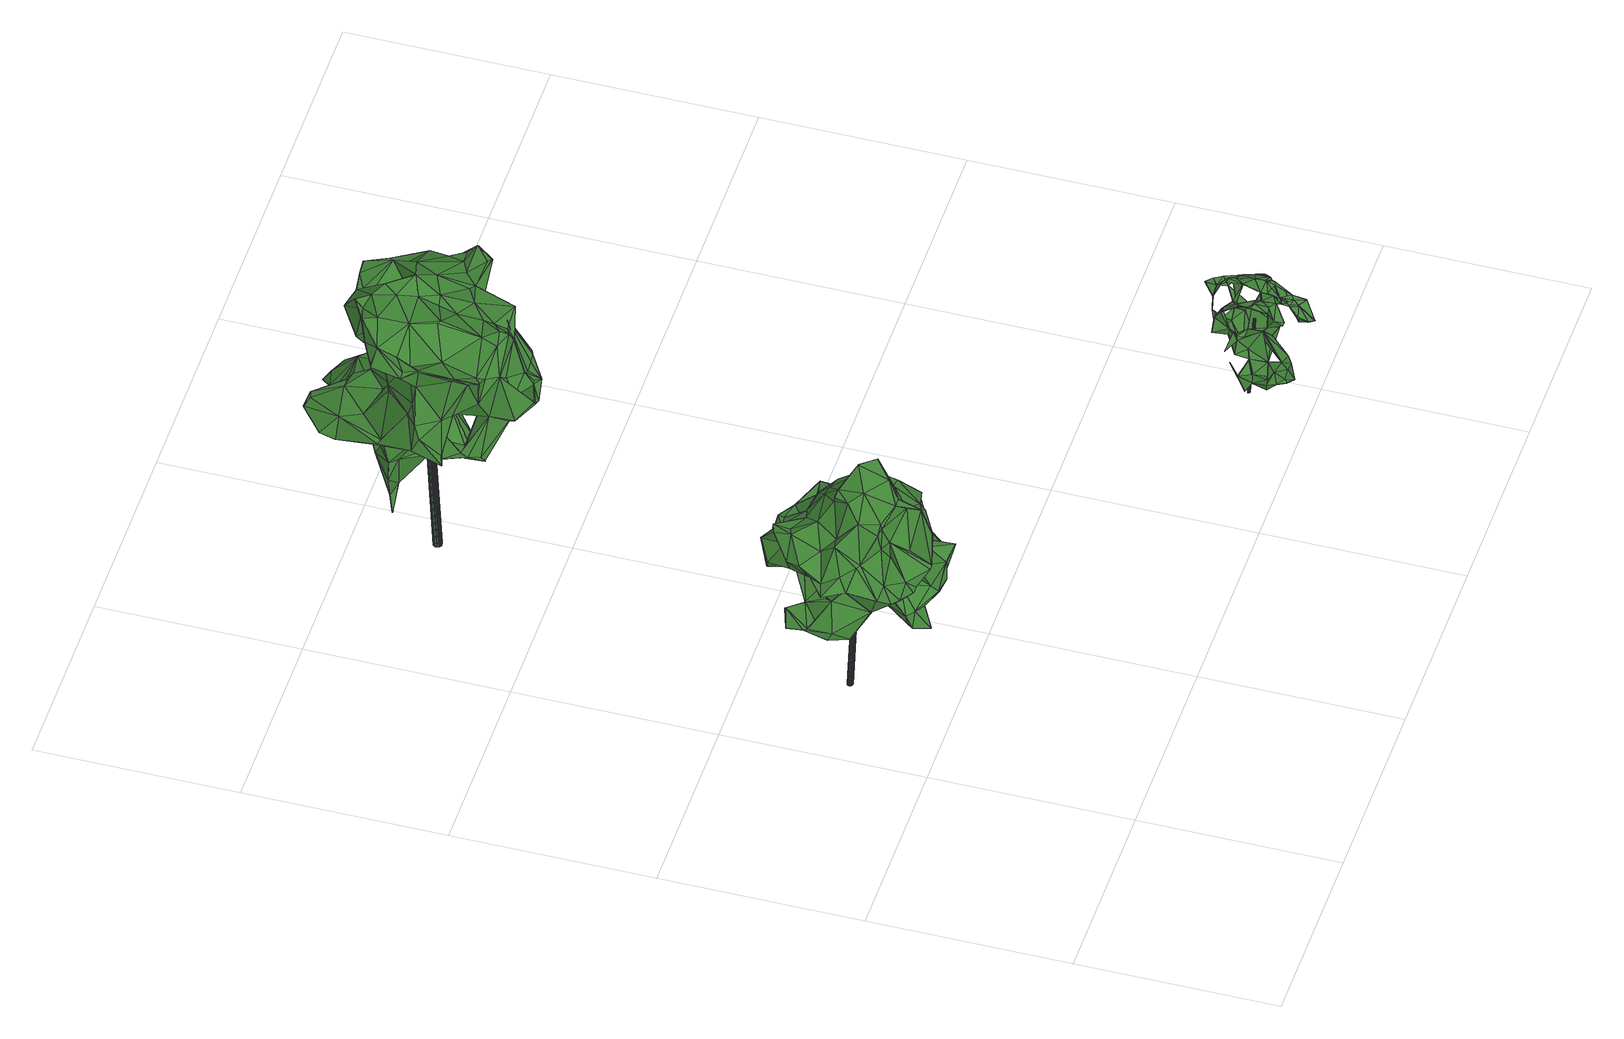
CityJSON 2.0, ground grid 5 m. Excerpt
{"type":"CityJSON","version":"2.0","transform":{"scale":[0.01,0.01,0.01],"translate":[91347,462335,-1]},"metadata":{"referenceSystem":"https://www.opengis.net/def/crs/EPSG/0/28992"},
"CityObjects":{
"tree1":{"type":"SolitaryVegetationObject","attributes":{"gtid":284,"crown_width_m":4.25,"crown_median_z":4.12,"trunk_H_m":4.13,"trunk_DBH_m":0.133,"trunk_radius_m":0.0663,"trunk_base_height_m":-0.01,"original_gtid":"289"},"geometry":[{"type":"Solid","lod":"3","boundaries":[[[[0,1,2]],[[3,4,5]],[[6,7,8]],[[9,8,7]],[[5,10,11]],[[12,13,14]],[[14,13,15]],[[16,17,4]],[[18,19,20]],[[21,22,23]],[[24,25,26]],[[27,28,29]],[[30,31,32]],[[33,34,1]],[[35,36,32]],[[4,37,16]],[[38,39,40]],[[41,40,39]],[[42,43,44]],[[45,44,43]],[[45,43,42]],[[44,46,42]],[[47,46,44]],[[48,49,50]],[[51,52,53]],[[54,55,56]],[[57,55,54]],[[15,58,59]],[[27,60,61]],[[62,63,35]],[[64,65,66]],[[64,66,67]],[[61,68,27]],[[69,56,55]],[[70,71,72]],[[73,74,75]],[[76,73,75]],[[72,71,20]],[[77,78,79]],[[80,81,82]],[[83,21,23]],[[84,85,86]],[[87,88,89]],[[16,6,8]],[[51,53,90]],[[91,92,79]],[[93,13,12]],[[94,95,96]],[[97,73,76]],[[98,99,100]],[[101,102,96]],[[103,104,88]],[[88,104,105]],[[17,106,107]],[[20,108,109]],[[110,68,111]],[[112,113,114]],[[33,1,0]],[[115,116,117]],[[118,117,116]],[[44,119,47]],[[120,121,83]],[[122,123,124]],[[30,32,36]],[[125,126,127]],[[127,126,128]],[[129,10,5]],[[130,131,132]],[[133,134,135]],[[136,102,137]],[[128,138,127]],[[20,71,139]],[[140,141,142]],[[143,35,63]],[[144,41,39]],[[80,82,90]],[[144,39,145]],[[146,147,148]],[[149,2,69]],[[0,2,145]],[[131,150,148]],[[151,150,80]],[[152,153,154]],[[155,81,18]],[[114,156,157]],[[158,117,118]],[[42,158,118]],[[29,159,160]],[[29,147,159]],[[2,1,161]],[[2,161,69]],[[50,162,48]],[[163,164,165]],[[142,50,140]],[[5,166,129]],[[167,168,149]],[[69,169,56]],[[170,171,172]],[[21,173,22]],[[21,174,173]],[[175,176,140]],[[177,176,175]],[[111,24,178]],[[20,19,108]],[[3,5,179]],[[3,179,4]],[[20,109,72]],[[152,180,181]],[[10,98,11]],[[182,183,184]],[[182,184,136]],[[22,89,23]],[[108,185,109]],[[113,156,114]],[[186,183,187]],[[120,10,188]],[[63,189,190]],[[9,7,57]],[[57,7,55]],[[127,191,125]],[[146,54,56]],[[69,7,149]],[[91,79,78]],[[76,75,192]],[[61,111,68]],[[16,37,6]],[[28,147,29]],[[193,22,194]],[[195,196,151]],[[197,196,195]],[[135,198,74]],[[51,155,52]],[[35,199,200]],[[72,201,70]],[[86,202,84]],[[31,30,164]],[[203,137,101]],[[101,137,102]],[[200,199,204]],[[200,204,6]],[[79,92,77]],[[201,92,70]],[[198,152,181]],[[170,74,73]],[[205,118,206]],[[207,118,205]],[[141,80,90]],[[53,65,208]],[[40,41,209]],[[70,119,71]],[[92,119,70]],[[166,175,129]],[[50,210,129]],[[49,210,50]],[[178,24,138]],[[211,201,212]],[[213,214,215]],[[76,216,97]],[[73,171,170]],[[68,110,217]],[[199,32,204]],[[55,7,69]],[[88,23,89]],[[145,38,0]],[[185,68,217]],[[185,217,212]],[[23,120,83]],[[98,120,23]],[[218,45,219]],[[127,138,191]],[[145,2,220]],[[145,39,38]],[[221,128,126]],[[222,16,8]],[[190,179,103]],[[149,7,167]],[[198,153,152]],[[26,125,191]],[[93,14,164]],[[163,93,164]],[[198,181,75]],[[164,30,165]],[[27,68,223]],[[185,201,109]],[[142,162,50]],[[175,140,50]],[[147,28,132]],[[147,132,131]],[[183,224,184]],[[178,110,111]],[[131,148,147]],[[201,211,92]],[[178,138,110]],[[23,124,123]],[[223,28,27]],[[225,60,27]],[[77,92,211]],[[226,154,153]],[[227,154,226]],[[228,97,216]],[[96,95,47]],[[212,201,185]],[[82,81,155]],[[76,192,216]],[[56,169,160]],[[204,229,220]],[[145,220,229]],[[72,109,201]],[[157,230,231]],[[40,232,38]],[[220,168,204]],[[227,226,233]],[[56,160,146]],[[159,146,160]],[[48,162,53]],[[90,53,162]],[[136,137,221]],[[133,234,235]],[[96,236,94]],[[237,63,190]],[[143,63,237]],[[53,208,48]],[[129,175,50]],[[11,179,5]],[[19,238,239]],[[177,107,106]],[[40,240,232]],[[83,188,64]],[[241,194,230]],[[151,141,176]],[[242,13,243]],[[177,244,245]],[[21,67,115]],[[8,246,222]],[[90,155,51]],[[82,155,90]],[[80,247,81]],[[32,199,35]],[[49,64,188]],[[59,248,114]],[[158,174,117]],[[26,191,24]],[[99,98,123]],[[128,203,110]],[[64,67,83]],[[218,139,71]],[[108,19,239]],[[18,139,155]],[[57,249,246]],[[54,249,57]],[[185,108,250]],[[251,94,224]],[[220,149,168]],[[146,249,54]],[[148,249,146]],[[252,183,186]],[[228,126,125]],[[20,139,18]],[[112,253,113]],[[169,29,160]],[[77,211,78]],[[78,101,91]],[[211,101,78]],[[114,248,254]],[[66,116,115]],[[110,138,128]],[[64,49,208]],[[255,24,111]],[[149,220,256]],[[96,91,101]],[[226,134,133]],[[94,251,194]],[[244,177,106]],[[257,258,14]],[[227,259,230]],[[88,260,103]],[[94,158,95]],[[133,233,226]],[[66,65,52]],[[53,52,65]],[[192,187,216]],[[243,93,254]],[[163,254,93]],[[218,219,139]],[[139,219,155]],[[150,130,247]],[[150,247,80]],[[179,11,100]],[[179,100,103]],[[48,208,49]],[[64,208,65]],[[211,203,101]],[[155,206,52]],[[155,205,206]],[[110,203,217]],[[83,67,21]],[[150,131,130]],[[151,196,148]],[[203,128,137]],[[123,98,23]],[[100,104,103]],[[166,17,175]],[[88,87,261]],[[132,214,239]],[[47,95,42]],[[44,218,71]],[[213,215,262]],[[7,168,167]],[[140,176,141]],[[7,6,168]],[[130,132,239]],[[228,14,97]],[[193,263,22]],[[174,158,264]],[[0,26,33]],[[258,209,14]],[[258,40,209]],[[187,126,216]],[[252,224,183]],[[93,12,14]],[[257,14,228]],[[218,44,45]],[[194,22,173]],[[149,256,2]],[[204,168,6]],[[207,42,118]],[[14,265,97]],[[212,203,211]],[[206,118,66]],[[138,24,191]],[[42,95,158]],[[192,75,186]],[[255,25,24]],[[22,156,89]],[[22,263,156]],[[21,115,117]],[[21,117,174]],[[67,66,115]],[[52,206,66]],[[186,187,192]],[[136,184,96]],[[136,96,102]],[[164,41,144]],[[164,144,31]],[[100,11,98]],[[221,137,128]],[[256,220,2]],[[71,119,44]],[[228,216,126]],[[85,253,86]],[[233,259,227]],[[266,34,255]],[[188,10,210]],[[129,210,10]],[[188,210,49]],[[241,230,263]],[[221,126,187]],[[4,179,267]],[[36,202,268]],[[86,268,202]],[[59,235,234]],[[169,69,161]],[[153,269,226]],[[197,270,196]],[[246,196,270]],[[147,146,159]],[[183,182,187]],[[197,245,270]],[[92,47,119]],[[204,32,229]],[[151,148,150]],[[28,215,132]],[[262,215,28]],[[262,28,223]],[[145,229,144]],[[144,229,31]],[[99,104,100]],[[243,13,93]],[[32,31,229]],[[271,242,254]],[[242,243,254]],[[179,189,267]],[[143,36,35]],[[105,99,123]],[[272,255,61]],[[61,255,111]],[[172,234,135]],[[133,135,234]],[[112,86,253]],[[74,170,135]],[[170,172,135]],[[133,259,233]],[[75,74,198]],[[269,135,134]],[[222,245,244]],[[225,61,60]],[[8,9,246]],[[57,246,9]],[[59,234,172]],[[240,228,125]],[[38,232,0]],[[0,232,26]],[[240,125,232]],[[125,26,232]],[[80,141,151]],[[194,251,230]],[[227,230,251]],[[41,164,209]],[[88,122,124]],[[88,124,23]],[[96,273,91]],[[47,273,96]],[[266,29,169]],[[175,107,177]],[[17,107,175]],[[262,223,213]],[[200,6,37]],[[155,219,205]],[[205,219,45]],[[58,15,274]],[[251,224,252]],[[251,252,227]],[[152,227,252]],[[152,154,227]],[[152,252,180]],[[186,180,252]],[[33,25,255]],[[33,26,25]],[[222,17,16]],[[239,238,130]],[[130,238,247]],[[222,244,17]],[[244,106,17]],[[132,215,214]],[[85,84,261]],[[85,261,87]],[[240,40,258]],[[257,228,258]],[[240,258,228]],[[187,182,221]],[[221,182,136]],[[169,161,34]],[[1,34,161]],[[207,45,42]],[[205,45,207]],[[197,176,177]],[[151,176,195]],[[267,189,37]],[[195,176,197]],[[177,275,197]],[[267,37,4]],[[5,17,166]],[[4,17,5]],[[214,223,276]],[[62,35,200]],[[255,34,33]],[[169,34,266]],[[272,266,255]],[[223,214,213]],[[272,61,225]],[[272,225,266]],[[27,29,225]],[[239,250,108]],[[266,225,29]],[[274,242,58]],[[114,157,231]],[[231,59,114]],[[230,259,231]],[[271,254,248]],[[75,181,186]],[[172,171,59]],[[214,250,239]],[[223,250,276]],[[214,276,250]],[[185,250,68]],[[223,68,250]],[[164,14,209]],[[275,245,197]],[[177,245,275]],[[66,118,116]],[[241,193,194]],[[18,81,277]],[[278,59,265]],[[86,112,163]],[[86,163,165]],[[15,13,274]],[[103,260,190]],[[222,246,270]],[[261,260,88]],[[237,190,260]],[[237,260,261]],[[222,270,245]],[[254,163,112]],[[254,112,114]],[[212,279,203]],[[217,203,279]],[[217,279,212]],[[113,253,87]],[[87,253,85]],[[47,42,46]],[[184,236,96]],[[121,188,83]],[[120,188,121]],[[237,84,143]],[[261,84,237]],[[165,30,268]],[[36,268,30]],[[165,268,86]],[[62,200,63]],[[37,63,200]],[[194,264,94]],[[174,264,173]],[[194,173,264]],[[94,264,158]],[[122,105,123]],[[122,88,105]],[[179,190,189]],[[105,104,99]],[[278,14,59]],[[14,15,59]],[[148,196,249]],[[186,181,180]],[[249,196,246]],[[84,202,143]],[[143,202,36]],[[87,156,113]],[[87,89,156]],[[230,156,263]],[[157,156,230]],[[91,273,92]],[[47,92,273]],[[98,10,120]],[[241,263,193]],[[247,277,81]],[[238,277,247]],[[278,265,14]],[[97,265,73]],[[94,236,224]],[[184,224,236]],[[171,73,265]],[[59,171,265]],[[242,59,58]],[[59,242,248]],[[271,248,242]],[[238,19,277]],[[18,277,19]],[[231,259,59]],[[235,59,259]],[[235,259,133]],[[274,13,242]],[[142,141,162]],[[141,90,162]],[[198,269,153]],[[135,269,198]],[[269,134,226]],[[37,189,63]],[[280,281,282]],[[280,282,283]],[[283,282,284]],[[283,284,285]],[[282,281,286]],[[282,286,284]],[[284,286,287]],[[284,287,285]],[[286,281,288]],[[286,288,287]],[[287,288,289]],[[287,289,285]],[[288,281,290]],[[288,290,289]],[[289,290,291]],[[289,291,285]],[[290,281,292]],[[290,292,291]],[[291,292,293]],[[291,293,285]],[[292,281,294]],[[292,294,293]],[[293,294,295]],[[293,295,285]],[[294,281,296]],[[294,296,295]],[[295,296,297]],[[295,297,285]],[[296,281,298]],[[296,298,297]],[[297,298,299]],[[297,299,285]],[[298,281,300]],[[298,300,299]],[[299,300,301]],[[299,301,285]],[[300,281,302]],[[300,302,301]],[[301,302,303]],[[301,303,285]],[[302,281,304]],[[302,304,303]],[[303,304,305]],[[303,305,285]],[[304,281,306]],[[304,306,305]],[[305,306,307]],[[305,307,285]],[[306,281,308]],[[306,308,307]],[[307,308,309]],[[307,309,285]],[[308,281,310]],[[308,310,309]],[[309,310,311]],[[309,311,285]],[[310,281,312]],[[310,312,311]],[[311,312,313]],[[311,313,285]],[[312,281,314]],[[312,314,313]],[[313,314,315]],[[313,315,285]],[[314,281,316]],[[314,316,315]],[[315,316,317]],[[315,317,285]],[[316,281,318]],[[316,318,317]],[[317,318,319]],[[317,319,285]],[[318,281,320]],[[318,320,319]],[[319,320,321]],[[319,321,285]],[[320,281,322]],[[320,322,321]],[[321,322,323]],[[321,323,285]],[[322,281,324]],[[322,324,323]],[[323,324,325]],[[323,325,285]],[[324,281,326]],[[324,326,325]],[[325,326,327]],[[325,327,285]],[[326,281,328]],[[326,328,327]],[[327,328,329]],[[327,329,285]],[[328,281,280]],[[328,280,329]],[[329,280,283]],[[329,283,285]]]]}]},
"tree2":{"type":"SolitaryVegetationObject","attributes":{"gtid":261,"crown_width_m":5.16,"crown_median_z":5.27,"trunk_H_m":5.52,"trunk_DBH_m":0.201,"trunk_radius_m":0.101,"trunk_base_height_m":-0.25,"original_gtid":"266"},"geometry":[{"type":"Solid","lod":"3","boundaries":[[[[330,331,332]],[[333,334,335]],[[336,337,338]],[[339,340,341]],[[342,343,344]],[[345,346,347]],[[348,349,350]],[[351,352,353]],[[354,355,356]],[[357,340,358]],[[359,360,361]],[[362,363,364]],[[365,366,342]],[[367,368,369]],[[370,371,372]],[[373,363,374]],[[375,376,377]],[[334,378,379]],[[380,381,382]],[[362,380,382]],[[383,384,356]],[[385,386,387]],[[388,389,390]],[[388,390,391]],[[392,393,394]],[[377,395,375]],[[360,359,396]],[[360,396,397]],[[398,399,400]],[[356,384,401]],[[383,400,402]],[[403,404,405]],[[406,407,408]],[[406,409,407]],[[410,411,412]],[[413,414,415]],[[416,344,343]],[[417,353,418]],[[419,420,421]],[[349,422,423]],[[424,338,425]],[[345,337,336]],[[426,427,341]],[[356,428,383]],[[429,408,407]],[[398,375,395]],[[430,349,431]],[[432,433,434]],[[398,400,383]],[[435,436,331]],[[401,354,356]],[[428,437,376]],[[362,438,380]],[[422,439,391]],[[422,349,439]],[[362,440,438]],[[441,442,443]],[[441,444,442]],[[445,446,396]],[[447,376,448]],[[437,448,376]],[[385,449,450]],[[442,451,443]],[[452,453,454]],[[334,455,456]],[[403,405,352]],[[457,458,459]],[[460,419,461]],[[462,463,464]],[[465,466,467]],[[468,369,368]],[[468,368,469]],[[369,404,367]],[[455,470,471]],[[376,472,377]],[[421,463,462]],[[337,473,425]],[[474,475,476]],[[474,476,477]],[[478,434,479]],[[480,385,481]],[[331,482,435]],[[454,453,461]],[[462,454,461]],[[483,478,484]],[[389,447,485]],[[486,487,488]],[[489,490,491]],[[492,493,484]],[[483,484,493]],[[494,495,469]],[[496,495,494]],[[497,498,411]],[[492,479,434]],[[435,482,477]],[[437,423,448]],[[395,399,398]],[[356,499,500]],[[501,502,503]],[[504,496,505]],[[412,415,410]],[[492,506,507]],[[486,508,462]],[[454,462,508]],[[386,509,510]],[[412,411,498]],[[412,413,415]],[[466,462,464]],[[466,464,467]],[[511,512,513]],[[342,514,515]],[[415,516,517]],[[425,518,456]],[[425,456,519]],[[455,519,456]],[[507,520,521]],[[522,521,520]],[[385,509,386]],[[394,523,357]],[[358,394,357]],[[354,486,355]],[[414,413,524]],[[468,396,446]],[[375,525,376]],[[379,338,334]],[[403,526,367]],[[527,528,515]],[[428,356,500]],[[362,374,363]],[[529,355,488]],[[387,530,531]],[[461,419,462]],[[421,462,419]],[[503,532,457]],[[376,447,472]],[[468,533,369]],[[414,524,521]],[[430,439,349]],[[422,485,423]],[[345,347,517]],[[471,519,455]],[[472,395,377]],[[345,473,337]],[[517,473,345]],[[382,374,362]],[[344,373,534]],[[363,373,344]],[[481,531,480]],[[455,338,470]],[[515,343,342]],[[379,345,336]],[[350,423,437]],[[349,423,350]],[[344,416,363]],[[501,417,502]],[[501,382,417]],[[477,370,474]],[[477,511,370]],[[440,362,364]],[[363,416,364]],[[416,440,364]],[[490,339,522]],[[535,536,537]],[[340,357,341]],[[478,479,484]],[[521,522,538]],[[339,538,522]],[[489,491,483]],[[526,539,367]],[[491,490,522]],[[540,330,332]],[[517,516,541]],[[358,542,392]],[[361,511,359]],[[500,348,428]],[[399,543,441]],[[366,544,450]],[[366,545,544]],[[546,411,433]],[[410,433,411]],[[467,464,463]],[[429,404,369]],[[547,548,378]],[[450,510,509]],[[549,477,476]],[[549,476,475]],[[550,436,549]],[[435,549,436]],[[336,338,379]],[[424,470,338]],[[425,338,337]],[[468,504,397]],[[551,552,553]],[[498,553,552]],[[380,554,381]],[[456,555,334]],[[470,424,471]],[[556,444,543]],[[455,334,338]],[[408,557,434]],[[494,367,539]],[[465,467,332]],[[519,424,425]],[[471,424,519]],[[550,475,558]],[[550,549,475]],[[559,560,451]],[[447,448,485]],[[441,443,399]],[[504,468,561]],[[533,429,369]],[[397,396,468]],[[507,553,359]],[[551,553,507]],[[556,351,353]],[[547,562,548]],[[498,552,524]],[[530,563,564]],[[496,561,468]],[[386,510,387]],[[565,499,550]],[[566,331,436]],[[567,537,536]],[[361,360,504]],[[406,434,410]],[[408,434,406]],[[508,486,354]],[[568,380,569]],[[543,395,472]],[[477,482,511]],[[331,488,487]],[[412,498,413]],[[524,413,498]],[[438,440,570]],[[438,570,380]],[[570,571,380]],[[572,380,571]],[[331,330,482]],[[414,537,516]],[[567,516,537]],[[540,573,330]],[[368,494,469]],[[513,542,489]],[[574,542,513]],[[468,495,496]],[[469,495,468]],[[473,518,425]],[[392,394,358]],[[397,504,360]],[[382,575,417]],[[515,576,343]],[[416,343,576]],[[451,577,559]],[[522,520,491]],[[414,516,415]],[[330,573,512]],[[365,335,334]],[[342,335,365]],[[521,524,551]],[[389,485,390]],[[507,521,551]],[[513,507,511]],[[359,511,507]],[[578,579,523]],[[353,352,405]],[[361,504,505]],[[367,494,368]],[[432,506,546]],[[341,538,339]],[[580,458,581]],[[503,582,501]],[[417,418,502]],[[492,484,479]],[[417,575,583]],[[584,585,460]],[[586,460,585]],[[586,585,584]],[[526,352,351]],[[450,449,514]],[[521,535,414]],[[538,535,521]],[[587,588,569]],[[460,589,584]],[[421,420,590]],[[403,352,526]],[[559,584,589]],[[450,544,510]],[[458,407,591]],[[515,528,576]],[[353,502,418]],[[530,387,592]],[[405,458,457]],[[523,579,357]],[[483,513,489]],[[483,507,513]],[[385,450,509]],[[514,449,527]],[[514,527,515]],[[387,481,385]],[[539,388,593]],[[555,594,595]],[[415,517,596]],[[595,426,510]],[[513,573,574]],[[488,355,486]],[[499,355,529]],[[566,529,488]],[[531,530,564]],[[566,488,331]],[[517,541,473]],[[494,597,475]],[[595,510,544]],[[526,351,598]],[[540,574,573]],[[599,595,594]],[[482,512,511]],[[395,543,399]],[[535,538,536]],[[347,596,517]],[[434,478,600]],[[416,576,440]],[[576,570,440]],[[444,441,543]],[[370,601,496]],[[354,401,602]],[[354,602,508]],[[379,378,345]],[[346,345,378]],[[442,577,451]],[[347,346,378]],[[344,335,342]],[[356,355,499]],[[497,557,445]],[[415,603,410]],[[596,603,415]],[[555,456,594]],[[427,595,567]],[[426,595,427]],[[599,567,595]],[[567,599,516]],[[599,594,518]],[[516,599,518]],[[500,431,348]],[[349,348,431]],[[518,594,456]],[[540,332,467]],[[568,554,380]],[[568,604,554]],[[347,378,596]],[[548,596,378]],[[423,485,448]],[[508,602,605]],[[558,475,593]],[[558,593,391]],[[520,432,606]],[[573,513,512]],[[492,507,483]],[[487,332,331]],[[489,542,358]],[[600,607,434]],[[566,499,529]],[[391,593,388]],[[427,608,341]],[[538,341,608]],[[339,490,340]],[[358,340,490]],[[358,490,489]],[[389,609,447]],[[477,549,435]],[[505,601,610]],[[505,496,601]],[[348,437,428]],[[350,437,348]],[[381,554,556]],[[494,539,597]],[[546,506,434]],[[408,611,557]],[[539,593,597]],[[381,575,382]],[[556,612,351]],[[526,388,539]],[[580,581,429]],[[511,371,370]],[[420,460,586]],[[460,420,419]],[[558,430,431]],[[558,431,500]],[[409,591,407]],[[406,591,409]],[[548,591,406]],[[554,613,556]],[[468,446,533]],[[429,533,446]],[[434,557,546]],[[330,512,482]],[[341,357,579]],[[542,614,392]],[[406,603,548]],[[410,603,406]],[[486,332,487]],[[486,465,332]],[[366,514,342]],[[615,616,617]],[[451,616,615]],[[569,380,572]],[[481,387,531]],[[475,474,494]],[[370,494,474]],[[391,439,558]],[[430,558,439]],[[500,499,565]],[[372,610,601]],[[372,601,370]],[[420,394,590]],[[565,550,558]],[[500,565,558]],[[606,432,434]],[[560,616,451]],[[606,491,520]],[[576,528,570]],[[542,574,540]],[[450,514,366]],[[361,505,511]],[[496,504,561]],[[618,563,530]],[[461,589,460]],[[542,540,614]],[[582,562,547]],[[365,619,366]],[[334,619,365]],[[595,544,555]],[[555,544,545]],[[334,555,619]],[[593,475,597]],[[407,580,429]],[[566,436,550]],[[535,537,414]],[[596,548,603]],[[444,620,588]],[[564,563,587]],[[564,587,531]],[[577,563,584]],[[621,400,616]],[[621,616,560]],[[505,610,511]],[[443,451,615]],[[571,570,528]],[[571,528,480]],[[443,617,399]],[[615,617,443]],[[587,569,531]],[[480,528,527]],[[497,396,553]],[[396,359,553]],[[396,497,445]],[[524,552,551]],[[523,586,578]],[[353,583,556]],[[353,417,583]],[[434,433,410]],[[583,575,556]],[[381,556,575]],[[420,586,394]],[[584,578,586]],[[523,394,586]],[[463,394,393]],[[614,393,392]],[[614,540,393]],[[467,393,540]],[[467,463,393]],[[408,429,611]],[[587,577,442]],[[428,376,525]],[[480,572,571]],[[449,385,527]],[[480,527,385]],[[567,608,427]],[[494,370,496]],[[608,567,536]],[[608,536,538]],[[530,592,618]],[[618,592,579]],[[457,532,405]],[[502,532,503]],[[353,532,502]],[[405,532,353]],[[582,622,501]],[[382,622,374]],[[499,566,550]],[[623,444,556]],[[557,497,546]],[[459,562,582]],[[617,400,399]],[[454,605,452]],[[602,452,605]],[[617,616,400]],[[462,466,486]],[[611,446,445]],[[624,402,401]],[[621,401,402]],[[621,402,400]],[[624,383,402]],[[486,466,465]],[[598,388,526]],[[447,609,625]],[[447,625,472]],[[609,556,625]],[[543,472,625]],[[543,625,556]],[[598,389,388]],[[556,609,612]],[[389,612,609]],[[598,612,389]],[[598,351,612]],[[610,371,511]],[[372,371,610]],[[626,547,378]],[[333,335,344]],[[508,605,454]],[[560,559,627]],[[560,627,452]],[[589,461,627]],[[589,627,559]],[[559,577,584]],[[503,457,459]],[[503,459,582]],[[459,458,628]],[[562,459,628]],[[562,628,548]],[[591,548,628]],[[591,628,458]],[[618,579,578]],[[478,629,600]],[[483,491,629]],[[478,483,629]],[[578,584,563]],[[587,563,577]],[[618,578,563]],[[497,411,546]],[[421,590,463]],[[394,463,590]],[[453,627,461]],[[453,452,627]],[[432,520,507]],[[531,572,480]],[[531,569,572]],[[434,506,492]],[[497,553,498]],[[391,390,422]],[[534,333,344]],[[626,378,333]],[[333,378,334]],[[374,622,373]],[[382,501,622]],[[428,525,383]],[[398,525,375]],[[383,525,398]],[[366,619,545]],[[483,493,492]],[[555,545,619]],[[624,384,383]],[[401,384,624]],[[445,557,611]],[[426,630,510]],[[510,630,387]],[[387,630,592]],[[341,630,426]],[[341,579,630]],[[592,630,579]],[[432,507,506]],[[444,623,620]],[[554,620,623]],[[373,622,534]],[[546,433,432]],[[623,613,554]],[[623,556,613]],[[534,622,333]],[[626,333,622]],[[626,622,547]],[[547,622,582]],[[473,541,518]],[[516,518,541]],[[606,434,607]],[[629,491,607]],[[606,607,491]],[[458,405,404]],[[600,629,607]],[[442,588,587]],[[444,588,442]],[[568,569,588]],[[604,588,554]],[[568,588,604]],[[554,588,620]],[[581,458,404]],[[581,404,429]],[[407,458,580]],[[367,404,403]],[[422,390,485]],[[611,429,446]],[[452,602,560]],[[560,602,621]],[[621,602,401]],[[631,632,633]],[[631,633,634]],[[634,633,635]],[[634,635,636]],[[633,632,637]],[[633,637,635]],[[635,637,638]],[[635,638,636]],[[637,632,639]],[[637,639,638]],[[638,639,640]],[[638,640,636]],[[639,632,641]],[[639,641,640]],[[640,641,642]],[[640,642,636]],[[641,632,643]],[[641,643,642]],[[642,643,644]],[[642,644,636]],[[643,632,645]],[[643,645,644]],[[644,645,646]],[[644,646,636]],[[645,632,647]],[[645,647,646]],[[646,647,648]],[[646,648,636]],[[647,632,649]],[[647,649,648]],[[648,649,650]],[[648,650,636]],[[649,632,651]],[[649,651,650]],[[650,651,652]],[[650,652,636]],[[651,632,653]],[[651,653,652]],[[652,653,654]],[[652,654,636]],[[653,632,655]],[[653,655,654]],[[654,655,656]],[[654,656,636]],[[655,632,657]],[[655,657,656]],[[656,657,658]],[[656,658,636]],[[657,632,659]],[[657,659,658]],[[658,659,660]],[[658,660,636]],[[659,632,661]],[[659,661,660]],[[660,661,662]],[[660,662,636]],[[661,632,663]],[[661,663,662]],[[662,663,664]],[[662,664,636]],[[663,632,665]],[[663,665,664]],[[664,665,666]],[[664,666,636]],[[665,632,667]],[[665,667,666]],[[666,667,668]],[[666,668,636]],[[667,632,669]],[[667,669,668]],[[668,669,670]],[[668,670,636]],[[669,632,671]],[[669,671,670]],[[670,671,672]],[[670,672,636]],[[671,632,673]],[[671,673,672]],[[672,673,674]],[[672,674,636]],[[673,632,675]],[[673,675,674]],[[674,675,676]],[[674,676,636]],[[675,632,677]],[[675,677,676]],[[676,677,678]],[[676,678,636]],[[677,632,679]],[[677,679,678]],[[678,679,680]],[[678,680,636]],[[679,632,631]],[[679,631,680]],[[680,631,634]],[[680,634,636]]]]}]},
"tree3":{"type":"SolitaryVegetationObject","attributes":{"gtid":332,"crown_width_m":2.54,"crown_median_z":2.21,"trunk_H_m":2.28,"trunk_DBH_m":0.0497,"trunk_radius_m":0.0248,"trunk_base_height_m":-0.07,"original_gtid":"338"},"geometry":[{"type":"MultiSurface","lod":"3","boundaries":[[[681,682,683]],[[681,683,684]],[[685,686,687]],[[684,683,688]],[[689,690,691]],[[692,693,694]],[[695,693,692]],[[696,697,698]],[[699,700,701]],[[702,681,684]],[[702,684,703]],[[704,705,706]],[[707,686,708]],[[709,710,711]],[[712,713,714]],[[715,716,717]],[[718,719,720]],[[721,722,723]],[[724,725,726]],[[727,728,729]],[[730,731,732]],[[733,734,735]],[[717,736,715]],[[696,737,738]],[[739,740,741]],[[742,743,744]],[[709,745,746]],[[706,746,745]],[[747,748,749]],[[739,750,688]],[[751,752,708]],[[753,724,726]],[[749,754,755]],[[756,757,685]],[[758,722,732]],[[759,760,761]],[[762,761,759]],[[713,712,763]],[[713,763,723]],[[764,765,766]],[[766,765,767]],[[700,768,769]],[[770,771,772]],[[770,772,739]],[[758,773,722]],[[715,710,716]],[[710,743,774]],[[775,776,777]],[[778,730,732]],[[779,691,780]],[[774,715,736]],[[690,781,782]],[[732,722,721]],[[691,783,784]],[[785,786,787]],[[766,788,767]],[[789,691,790]],[[691,791,790]],[[792,703,750]],[[793,794,795]],[[736,717,738]],[[742,760,775]],[[796,743,797]],[[749,798,754]],[[799,754,798]],[[800,788,751]],[[774,801,710]],[[711,710,801]],[[802,728,803]],[[804,803,728]],[[805,792,740]],[[778,732,721]],[[786,806,706]],[[733,706,806]],[[807,748,808]],[[758,732,731]],[[708,752,687]],[[686,757,809]],[[730,757,686]],[[685,757,730]],[[749,755,810]],[[811,812,751]],[[700,701,813]],[[789,764,689]],[[729,814,815]],[[691,784,791]],[[816,731,686]],[[778,817,805]],[[818,819,775]],[[744,743,710]],[[820,756,685]],[[721,723,763]],[[821,781,770]],[[800,811,767]],[[800,767,788]],[[686,731,730]],[[770,708,809]],[[739,708,770]],[[703,822,712]],[[750,740,792]],[[737,823,824]],[[770,781,739]],[[755,754,747]],[[774,736,738]],[[823,724,753]],[[823,696,724]],[[714,702,703]],[[746,706,735]],[[733,735,706]],[[740,739,772]],[[771,825,826]],[[771,826,811]],[[791,764,789]],[[781,689,771]],[[827,822,792]],[[828,782,821]],[[755,727,810]],[[743,710,715]],[[800,812,811]],[[706,794,786]],[[755,729,829]],[[785,793,795]],[[830,748,807]],[[792,822,703]],[[785,787,831]],[[701,832,699]],[[795,833,785]],[[801,774,738]],[[809,687,686]],[[809,708,687]],[[833,786,785]],[[814,728,815]],[[809,821,770]],[[803,728,779]],[[834,768,835]],[[767,836,825]],[[789,689,691]],[[740,708,805]],[[805,708,778]],[[831,793,785]],[[829,727,755]],[[799,759,760]],[[824,823,753]],[[723,722,773]],[[791,784,764]],[[685,752,751]],[[747,749,810]],[[758,816,837]],[[837,838,773]],[[837,773,758]],[[771,751,708]],[[811,751,771]],[[832,830,700]],[[835,830,832]],[[702,839,681]],[[682,681,839]],[[840,786,793]],[[797,818,742]],[[797,742,796]],[[738,697,696]],[[760,742,799]],[[719,841,733]],[[804,841,719]],[[786,842,843]],[[840,842,786]],[[786,794,793]],[[726,844,753]],[[700,832,701]],[[703,684,750]],[[771,689,825]],[[825,689,764]],[[721,817,778]],[[728,783,779]],[[769,768,845]],[[698,725,724]],[[787,842,831]],[[840,831,842]],[[846,796,847]],[[714,848,702]],[[696,698,724]],[[737,711,709]],[[709,692,710]],[[746,710,692]],[[746,692,709]],[[776,760,777]],[[689,781,849]],[[707,714,838]],[[837,707,838]],[[837,816,707]],[[850,803,804]],[[712,714,703]],[[705,851,718]],[[838,714,713]],[[831,840,793]],[[744,710,746]],[[685,687,752]],[[847,798,852]],[[847,852,846]],[[815,733,841]],[[685,730,778]],[[846,735,796]],[[830,768,700]],[[853,768,830]],[[735,706,694]],[[812,800,854]],[[751,854,800]],[[718,851,855]],[[735,846,747]],[[737,801,738]],[[787,843,809]],[[771,770,781]],[[688,839,739]],[[767,813,766]],[[723,773,713]],[[818,775,742]],[[803,850,855]],[[804,727,829]],[[765,764,856]],[[796,695,743]],[[857,855,851]],[[857,851,705]],[[805,827,792]],[[788,701,813]],[[813,788,766]],[[775,760,776]],[[844,725,738]],[[725,698,738]],[[725,844,726]],[[858,819,797]],[[818,797,819]],[[766,813,764]],[[832,769,835]],[[834,835,769]],[[791,813,764]],[[685,778,686]],[[708,686,778]],[[737,696,823]],[[809,843,756]],[[737,824,738]],[[744,735,742]],[[746,735,744]],[[758,731,816]],[[816,686,707]],[[743,797,774]],[[858,743,742]],[[743,858,797]],[[749,762,859]],[[716,711,737]],[[711,801,737]],[[774,743,715]],[[775,858,742]],[[718,720,705]],[[765,856,820]],[[860,780,690]],[[762,808,861]],[[743,695,710]],[[847,759,798]],[[735,747,754]],[[733,806,719]],[[786,719,806]],[[759,847,760]],[[821,862,828]],[[815,803,855]],[[863,853,790]],[[712,822,763]],[[835,768,830]],[[827,763,822]],[[807,853,830]],[[688,750,684]],[[718,850,719]],[[846,852,747]],[[762,759,859]],[[804,829,841]],[[694,693,735]],[[796,735,693]],[[825,813,767]],[[836,811,826]],[[813,825,764]],[[834,845,863]],[[769,845,834]],[[769,832,700]],[[836,826,825]],[[690,849,781]],[[753,738,824]],[[779,780,864]],[[689,849,690]],[[729,841,829]],[[815,841,729]],[[836,767,811]],[[694,709,692]],[[711,692,709]],[[795,709,694]],[[740,772,708]],[[865,802,862]],[[804,719,850]],[[855,850,718]],[[789,790,791]],[[832,700,699]],[[843,787,786]],[[719,786,720]],[[799,866,754]],[[735,754,866]],[[742,866,799]],[[735,866,742]],[[705,720,786]],[[705,786,833]],[[702,848,741]],[[812,854,751]],[[738,698,697]],[[863,768,853]],[[784,856,764]],[[788,820,751]],[[685,751,820]],[[765,820,767]],[[767,820,788]],[[845,768,863]],[[708,848,707]],[[741,708,739]],[[745,709,794]],[[714,707,848]],[[755,747,729]],[[810,729,747]],[[779,783,691]],[[815,728,803]],[[810,727,729]],[[814,729,728]],[[865,820,856]],[[867,821,809]],[[867,809,820]],[[809,756,820]],[[848,708,827]],[[741,827,708]],[[848,827,741]],[[802,803,864]],[[775,819,858]],[[847,742,775]],[[796,742,847]],[[830,808,748]],[[749,748,808]],[[771,708,772]],[[734,857,705]],[[821,782,781]],[[705,833,706]],[[734,706,735]],[[704,706,734]],[[694,706,795]],[[833,795,706]],[[762,761,699]],[[733,815,734]],[[784,783,802]],[[860,802,864]],[[716,737,738]],[[716,738,717]],[[865,856,784]],[[865,784,802]],[[859,798,749]],[[753,844,738]],[[799,798,759]],[[859,759,798]],[[867,820,865]],[[867,865,821]],[[821,865,862]],[[713,773,838]],[[843,757,756]],[[842,787,757]],[[842,757,843]],[[809,757,787]],[[739,741,750]],[[750,741,740]],[[798,861,808]],[[682,839,683]],[[688,683,839]],[[741,739,839]],[[741,839,702]],[[804,728,727]],[[847,775,760]],[[762,749,808]],[[798,759,861]],[[734,705,704]],[[762,861,759]],[[777,760,775]],[[830,807,808]],[[783,728,802]],[[864,803,779]],[[695,796,693]],[[864,780,860]],[[863,768,834]],[[763,817,721]],[[763,827,817]],[[827,805,817]],[[745,794,706]],[[709,795,794]],[[844,738,717]],[[734,815,857]],[[855,857,815]],[[780,784,690]],[[691,690,784]],[[691,784,780]],[[690,802,860]],[[798,808,852]],[[748,747,852]],[[748,852,808]],[[716,710,711]],[[692,711,710]],[[692,710,695]],[[690,782,802]],[[862,802,782]],[[862,782,828]],[[830,768,807]],[[807,768,853]],[[868,869,870]],[[868,870,871]],[[871,870,872]],[[871,872,873]],[[872,870,874]],[[872,874,873]],[[870,869,875]],[[870,875,874]],[[874,875,876]],[[874,876,873]],[[875,869,877]],[[875,877,876]],[[876,877,878]],[[876,878,873]],[[878,877,879]],[[878,879,873]],[[877,869,880]],[[877,880,879]],[[879,880,881]],[[879,881,873]],[[880,869,882]],[[880,882,881]],[[881,882,883]],[[881,883,873]],[[882,869,884]],[[882,884,883]],[[883,884,885]],[[883,885,873]],[[884,869,886]],[[884,886,885]],[[885,886,887]],[[885,887,873]],[[887,886,888]],[[887,888,873]],[[886,869,889]],[[886,889,888]],[[889,869,890]],[[889,890,888]],[[888,890,891]],[[888,891,873]],[[891,890,892]],[[891,892,873]],[[890,869,893]],[[890,893,892]],[[893,869,894]],[[893,894,892]],[[892,894,895]],[[892,895,873]],[[895,894,896]],[[895,896,873]],[[894,869,897]],[[894,897,896]],[[897,869,898]],[[897,898,896]],[[896,898,899]],[[896,899,873]],[[898,869,900]],[[898,900,899]],[[900,869,901]],[[900,901,899]],[[899,901,902]],[[899,902,873]],[[901,869,903]],[[901,903,902]],[[902,903,871]],[[902,871,873]],[[903,869,868]],[[903,868,871]]]}]}
},
"vertices":[
[81,685,625],[127,657,683],[143,708,693],[311,865,558],[291,848,617],[374,868,576],[234,816,678],[209,776,726],[252,809,684],[210,774,725],[386,870,533],[378,883,548],[147,733,496],[147,734,495],[75,752,498],[120,739,444],[291,849,619],[292,847,618],[346,570,472],[337,554,486],[303,543,450],[318,812,386],[261,841,374],[289,854,458],[124,588,558],[179,642,575],[105,635,552],[249,561,605],[272,586,655],[246,586,678],[69,858,600],[51,824,612],[124,863,637],[138,651,633],[156,655,680],[152,915,630],[132,908,625],[229,857,618],[74,692,620],[55,726,600],[34,705,576],[6,757,572],[269,687,440],[255,662,495],[245,602,467],[274,655,504],[206,667,452],[231,650,393],[426,740,487],[429,802,484],[389,768,521],[421,699,468],[389,701,466],[429,718,477],[284,703,774],[255,740,772],[245,664,754],[257,741,771],[155,790,424],[96,821,459],[248,562,606],[186,544,570],[191,904,591],[191,906,592],[429,802,482],[403,755,484],[363,773,462],[363,807,433],[192,564,557],[201,712,738],[237,542,438],[292,570,446],[271,533,449],[11,802,452],[16,843,442],[31,780,436],[6,740,441],[146,533,408],[122,571,419],[146,534,407],[426,643,541],[388,612,488],[448,651,510],[363,809,434],[159,947,572],[145,928,499],[123,921,533],[182,926,486],[235,918,496],[231,881,430],[447,668,503],[152,594,403],[207,567,413],[103,770,568],[207,727,384],[227,665,378],[184,653,420],[8,730,462],[319,853,508],[299,906,558],[300,907,558],[152,597,423],[182,649,450],[277,925,550],[277,923,549],[242,903,546],[258,794,627],[283,814,550],[306,522,533],[267,532,509],[155,570,537],[174,544,567],[160,895,499],[170,892,485],[172,865,474],[296,804,404],[276,774,429],[299,758,361],[286,734,446],[235,570,437],[333,831,502],[382,794,499],[237,874,548],[302,839,517],[215,830,496],[62,605,541],[77,655,489],[81,590,538],[123,622,514],[384,823,562],[352,631,586],[354,618,626],[336,625,595],[125,867,385],[121,870,378],[55,850,420],[179,663,471],[157,642,487],[103,563,551],[328,578,466],[353,726,543],[374,678,538],[386,734,524],[154,917,612],[42,768,579],[95,750,652],[295,668,688],[279,600,664],[329,669,676],[174,743,722],[377,656,614],[374,676,609],[110,829,388],[96,853,370],[119,833,380],[379,623,474],[230,880,431],[184,848,474],[248,729,410],[238,620,683],[223,636,720],[157,658,692],[408,727,502],[123,838,558],[56,798,579],[87,856,564],[364,831,580],[182,776,725],[200,783,694],[200,635,720],[15,844,443],[60,858,463],[60,860,462],[264,812,374],[298,758,359],[359,804,567],[345,719,579],[305,753,584],[117,561,558],[299,906,560],[111,792,422],[67,792,433],[155,731,464],[120,737,442],[159,732,452],[266,533,509],[72,743,437],[83,715,446],[417,810,491],[227,911,584],[231,926,584],[81,590,540],[44,700,420],[262,796,406],[227,780,411],[373,734,658],[342,715,669],[357,743,650],[54,849,419],[149,873,629],[198,849,626],[236,542,440],[158,946,572],[188,620,485],[172,814,647],[335,682,455],[344,688,455],[290,697,462],[425,740,485],[30,760,561],[418,809,492],[174,580,423],[240,563,449],[252,657,624],[296,638,567],[305,643,586],[43,699,421],[227,597,528],[321,584,477],[344,632,498],[135,759,638],[124,656,502],[292,801,676],[249,563,604],[157,749,412],[245,587,677],[122,871,376],[127,830,382],[75,656,490],[107,787,618],[181,802,429],[176,848,474],[56,638,547],[126,867,384],[82,835,445],[114,832,388],[203,683,438],[185,926,574],[359,599,502],[302,586,533],[57,639,546],[226,785,442],[183,762,504],[182,768,536],[285,782,653],[309,759,660],[296,740,716],[388,630,534],[176,847,476],[299,724,720],[276,579,535],[157,783,417],[134,780,408],[144,926,499],[173,826,533],[178,643,621],[144,708,691],[96,717,530],[60,720,554],[127,831,384],[237,921,570],[196,915,533],[249,642,639],[231,879,431],[260,789,398],[19,793,451],[238,620,681],[244,870,570],[136,883,591],[96,854,372],[310,759,662],[201,782,492],[202,602,584],[174,585,421],[155,733,464],[299,743,637],[227,598,530],[371,600,492],[61,787,438],[243,601,468],[232,752,99],[225,752,99],[231,754,99],[225,733,512],[225,734,512],[219,732,512],[231,755,99],[224,736,512],[229,757,99],[223,737,513],[228,758,99],[222,738,513],[226,758,99],[220,739,513],[225,759,99],[218,739,513],[223,758,99],[217,739,513],[221,758,99],[215,738,512],[220,756,99],[214,737,512],[219,755,99],[213,735,512],[219,753,99],[212,734,512],[218,752,99],[212,732,512],[219,750,99],[212,730,512],[219,748,99],[213,729,512],[221,747,99],[214,727,512],[222,746,99],[216,726,512],[224,746,99],[217,726,512],[225,745,99],[219,726,512],[227,746,99],[221,726,512],[229,746,99],[222,727,512],[230,748,99],[224,728,512],[231,749,99],[225,729,512],[232,751,99],[225,731,512],
[273,1664,780],[385,1684,801],[283,1749,797],[444,1956,486],[366,1935,384],[422,1983,486],[453,1871,335],[452,1869,335],[376,1883,294],[168,1716,582],[160,1768,658],[158,1786,620],[417,2011,491],[445,2048,491],[459,2012,480],[492,1868,355],[512,1859,370],[513,1857,370],[637,1803,780],[671,1779,806],[661,1800,788],[562,1752,591],[589,1704,577],[624,1815,544],[406,1895,860],[430,1850,845],[466,1867,877],[177,1784,682],[201,1727,694],[322,1585,620],[366,1549,644],[352,1548,661],[532,2057,494],[530,2037,485],[475,2092,473],[401,1974,494],[351,1968,524],[545,1611,632],[536,1607,630],[536,1607,628],[453,1628,748],[373,1701,748],[399,1707,668],[519,1995,490],[557,2000,495],[634,1978,747],[667,1893,763],[645,1948,725],[448,1891,416],[449,1881,347],[497,2016,547],[551,1963,554],[575,1991,505],[551,1946,825],[505,1902,796],[291,2085,559],[236,2030,540],[257,1990,583],[606,1754,746],[612,1788,731],[664,1787,792],[645,1735,797],[232,1711,793],[220,1788,812],[229,1796,755],[577,1993,726],[396,1570,616],[400,1552,622],[547,2017,806],[551,1992,728],[512,2016,800],[426,1928,869],[469,1994,797],[589,1697,573],[587,1698,572],[572,1769,516],[408,1775,598],[491,1733,607],[442,1696,618],[471,1753,620],[364,1699,504],[348,1674,502],[349,1673,500],[308,1663,494],[287,1695,502],[344,1738,484],[472,2086,474],[634,1918,529],[676,1836,473],[211,1901,815],[228,1859,806],[196,1895,820],[672,1777,804],[665,1813,779],[342,1885,230],[374,1881,294],[197,1880,578],[207,1851,571],[564,1894,821],[500,1668,618],[635,1746,797],[596,1784,787],[316,1703,516],[327,1696,511],[365,1758,598],[411,1650,806],[446,1698,795],[656,1844,769],[486,2076,495],[644,1736,798],[474,2093,474],[483,1935,767],[423,1924,719],[456,1962,774],[494,1900,686],[393,1608,624],[473,1602,633],[648,1837,753],[657,1844,767],[320,2077,560],[307,2011,541],[393,1997,746],[361,1983,864],[287,1945,879],[287,1944,880],[349,1895,277],[287,1880,384],[559,1775,502],[545,1753,506],[549,1820,508],[251,1910,811],[260,1928,834],[232,1890,852],[176,1818,823],[199,1820,822],[261,1819,784],[252,1849,814],[222,1789,814],[470,1566,624],[514,1605,629],[342,1886,229],[341,1887,230],[637,1930,711],[400,1816,378],[453,1627,750],[533,1648,774],[462,1645,769],[413,1627,800],[324,1808,687],[363,1763,714],[342,2083,560],[320,2077,562],[372,1643,796],[239,1733,679],[329,1731,756],[665,1812,777],[332,1843,851],[355,1781,846],[366,1777,845],[223,1706,694],[190,1724,592],[226,1738,639],[351,1682,650],[293,1666,725],[537,1668,722],[474,1601,635],[454,1602,649],[356,1617,611],[322,1662,502],[480,1812,814],[538,1838,818],[584,1895,512],[674,1835,472],[601,1840,502],[433,1574,638],[392,1608,626],[346,1671,638],[318,1646,622],[314,1913,867],[238,2030,539],[229,1990,535],[335,1626,737],[296,1650,758],[259,1655,712],[344,2026,545],[409,2057,499],[345,1768,478],[426,1775,408],[332,1868,411],[349,1893,277],[277,1703,527],[277,1686,518],[200,1725,572],[224,1803,705],[296,1650,497],[596,1950,758],[585,1687,686],[342,2082,558],[410,2058,501],[455,1809,805],[287,1940,577],[361,2008,581],[600,1813,522],[514,1606,627],[496,1983,488],[276,1704,525],[236,1775,573],[281,1765,550],[199,1726,571],[573,1683,693],[226,1702,808],[378,1838,419],[232,1673,793],[537,1912,700],[305,1923,521],[319,1925,522],[350,1658,631],[464,1867,525],[432,1818,493],[448,1673,790],[496,1734,796],[291,1658,512],[297,1650,499],[330,1602,608],[492,1923,560],[296,1883,431],[549,1859,627],[397,1661,628],[557,1750,789],[356,1977,751],[401,2020,796],[446,1576,638],[483,1859,532],[338,1893,641],[357,1913,601],[551,1764,783],[445,1763,800],[271,1806,545],[398,1967,592],[397,1995,593],[435,2066,499],[410,2051,505],[384,2007,582],[237,1647,796],[236,1648,796],[579,1939,550],[435,2065,497],[382,1949,728],[294,1883,681],[223,1814,670],[544,1723,604],[581,1705,578],[548,1864,513],[586,1920,550],[336,1907,722],[349,1890,812],[266,1825,782],[397,1955,615],[399,1955,614],[335,1910,833],[201,1828,808],[492,1831,538],[214,1876,580],[565,1736,739],[295,1881,431],[276,1894,525],[431,1780,421],[539,1669,724],[558,1744,700],[355,1802,503],[320,1834,657],[431,1639,642],[385,1949,866],[373,1780,497],[403,1948,586],[348,1959,854],[283,1764,551],[296,1784,560],[231,1812,574],[573,1853,728],[373,1672,649],[423,1656,631],[527,1784,650],[490,1892,554],[225,1702,806],[459,1999,790],[459,2008,796],[487,2004,791],[301,1883,654],[385,1894,467],[413,1921,595],[459,2007,798],[531,1948,499],[433,1863,656],[451,1974,794],[579,1890,725],[429,1934,493],[347,1959,852],[492,1832,536],[249,1800,647],[198,1880,580],[435,1802,75],[425,1802,75],[435,1804,75],[415,1824,627],[415,1827,627],[405,1824,627],[434,1807,75],[414,1829,627],[432,1809,75],[412,1831,627],[430,1810,75],[410,1833,627],[428,1811,75],[408,1834,626],[426,1812,75],[405,1835,626],[423,1812,75],[403,1834,626],[420,1811,75],[400,1833,626],[418,1809,74],[398,1832,626],[417,1807,75],[396,1830,626],[415,1805,75],[395,1828,626],[415,1802,75],[395,1825,626],[415,1800,75],[395,1822,627],[416,1797,75],[396,1820,627],[418,1795,75],[398,1818,627],[420,1793,75],[400,1816,627],[422,1792,75],[402,1815,627],[425,1792,75],[404,1815,627],[427,1792,76],[407,1815,627],[430,1793,76],[410,1816,627],[432,1795,76],[412,1817,627],[434,1797,76],[413,1819,627],[435,1799,76],[415,1822,627],
[1327,149,234],[1332,170,268],[1327,149,231],[1307,127,211],[1428,96,287],[1373,57,262],[1414,112,280],[1334,150,222],[1426,203,269],[1403,195,285],[1417,232,300],[1473,90,363],[1469,119,376],[1453,100,389],[1492,117,372],[1466,48,319],[1471,46,304],[1471,45,304],[1546,213,339],[1531,233,313],[1532,233,313],[1316,111,234],[1315,111,233],[1425,131,386],[1411,133,392],[1433,124,384],[1350,68,248],[1382,92,246],[1461,84,358],[1482,93,359],[1475,76,352],[1317,77,220],[1312,52,247],[1298,71,254],[1509,73,348],[1494,65,348],[1508,38,343],[1398,146,390],[1405,146,380],[1402,142,385],[1355,36,242],[1330,13,258],[1326,31,245],[1462,20,318],[1476,9,313],[1476,8,313],[1438,178,344],[1410,211,359],[1434,192,364],[1382,44,277],[1367,33,270],[1367,31,256],[1433,136,382],[1433,136,384],[1462,134,382],[1509,38,343],[1471,69,347],[1489,51,338],[1375,136,249],[1371,117,208],[1359,123,219],[1509,138,374],[1506,112,370],[1492,117,370],[1453,100,388],[1469,119,374],[1478,181,381],[1483,224,370],[1492,209,366],[1355,125,218],[1474,92,273],[1428,96,286],[1462,20,319],[1478,181,380],[1455,190,345],[1406,112,317],[1405,111,317],[1330,13,259],[1525,199,361],[1538,169,362],[1539,201,350],[1514,206,365],[1332,51,236],[1451,201,285],[1426,165,244],[1505,184,273],[1501,173,242],[1506,253,334],[1523,267,334],[1389,143,267],[1425,165,244],[1376,136,249],[1326,31,246],[1509,73,347],[1538,134,362],[1549,150,357],[1548,150,358],[1383,58,254],[1403,228,332],[1375,226,309],[1373,170,257],[1383,168,292],[1403,226,332],[1407,208,302],[1388,80,372],[1411,102,368],[1401,100,334],[1512,169,284],[1445,221,294],[1466,252,292],[1445,221,296],[1356,93,208],[1405,61,357],[1432,88,386],[1432,88,387],[1497,132,388],[1517,117,372],[1502,205,372],[1506,161,378],[1484,87,277],[1494,65,346],[1385,187,323],[1396,211,357],[1417,177,366],[1370,84,221],[1425,131,385],[1477,233,368],[1495,223,374],[1404,112,317],[1455,191,345],[1514,132,209],[1483,87,277],[1500,208,280],[1430,192,365],[1419,181,372],[1358,38,259],[1352,59,246],[1524,126,368],[1524,126,367],[1424,153,296],[1383,167,292],[1327,77,222],[1459,44,331],[1459,44,332],[1464,176,217],[1464,175,217],[1361,84,221],[1332,182,300],[1438,177,344],[1506,252,334],[1394,61,357],[1549,249,324],[1416,101,385],[1513,284,329],[1523,267,336],[1465,176,217],[1333,37,250],[1312,52,248],[1328,149,234],[1405,62,356],[1418,177,366],[1402,99,334],[1402,100,334],[1476,9,314],[1513,283,329],[1496,158,388],[1506,161,379],[1336,81,234],[1403,195,284],[1398,168,386],[1399,146,390],[1479,181,381],[1483,255,318],[1483,87,278],[1398,168,388],[1418,180,280],[1405,146,381],[1524,126,366],[1514,205,365],[1375,225,309],[1514,206,366],[1376,173,325],[1483,256,318],[1402,227,332],[1391,171,297],[1496,158,386],[1405,157,286],[1427,152,93],[1425,152,93],[1427,153,93],[1437,140,321],[1437,141,321],[1434,141,321],[1437,142,321],[1427,154,93],[1436,142,321],[1426,154,93],[1436,143,321],[1435,143,321],[1425,154,93],[1434,143,321],[1424,154,93],[1433,143,321],[1423,154,93],[1433,142,321],[1423,153,93],[1432,142,321],[1432,141,321],[1423,152,93],[1423,151,93],[1432,140,321],[1432,139,321],[1423,150,93],[1424,150,93],[1433,138,321],[1434,138,321],[1425,149,93],[1426,149,93],[1435,138,321],[1426,150,93],[1427,150,93],[1436,139,321],[1427,151,93]
]}
